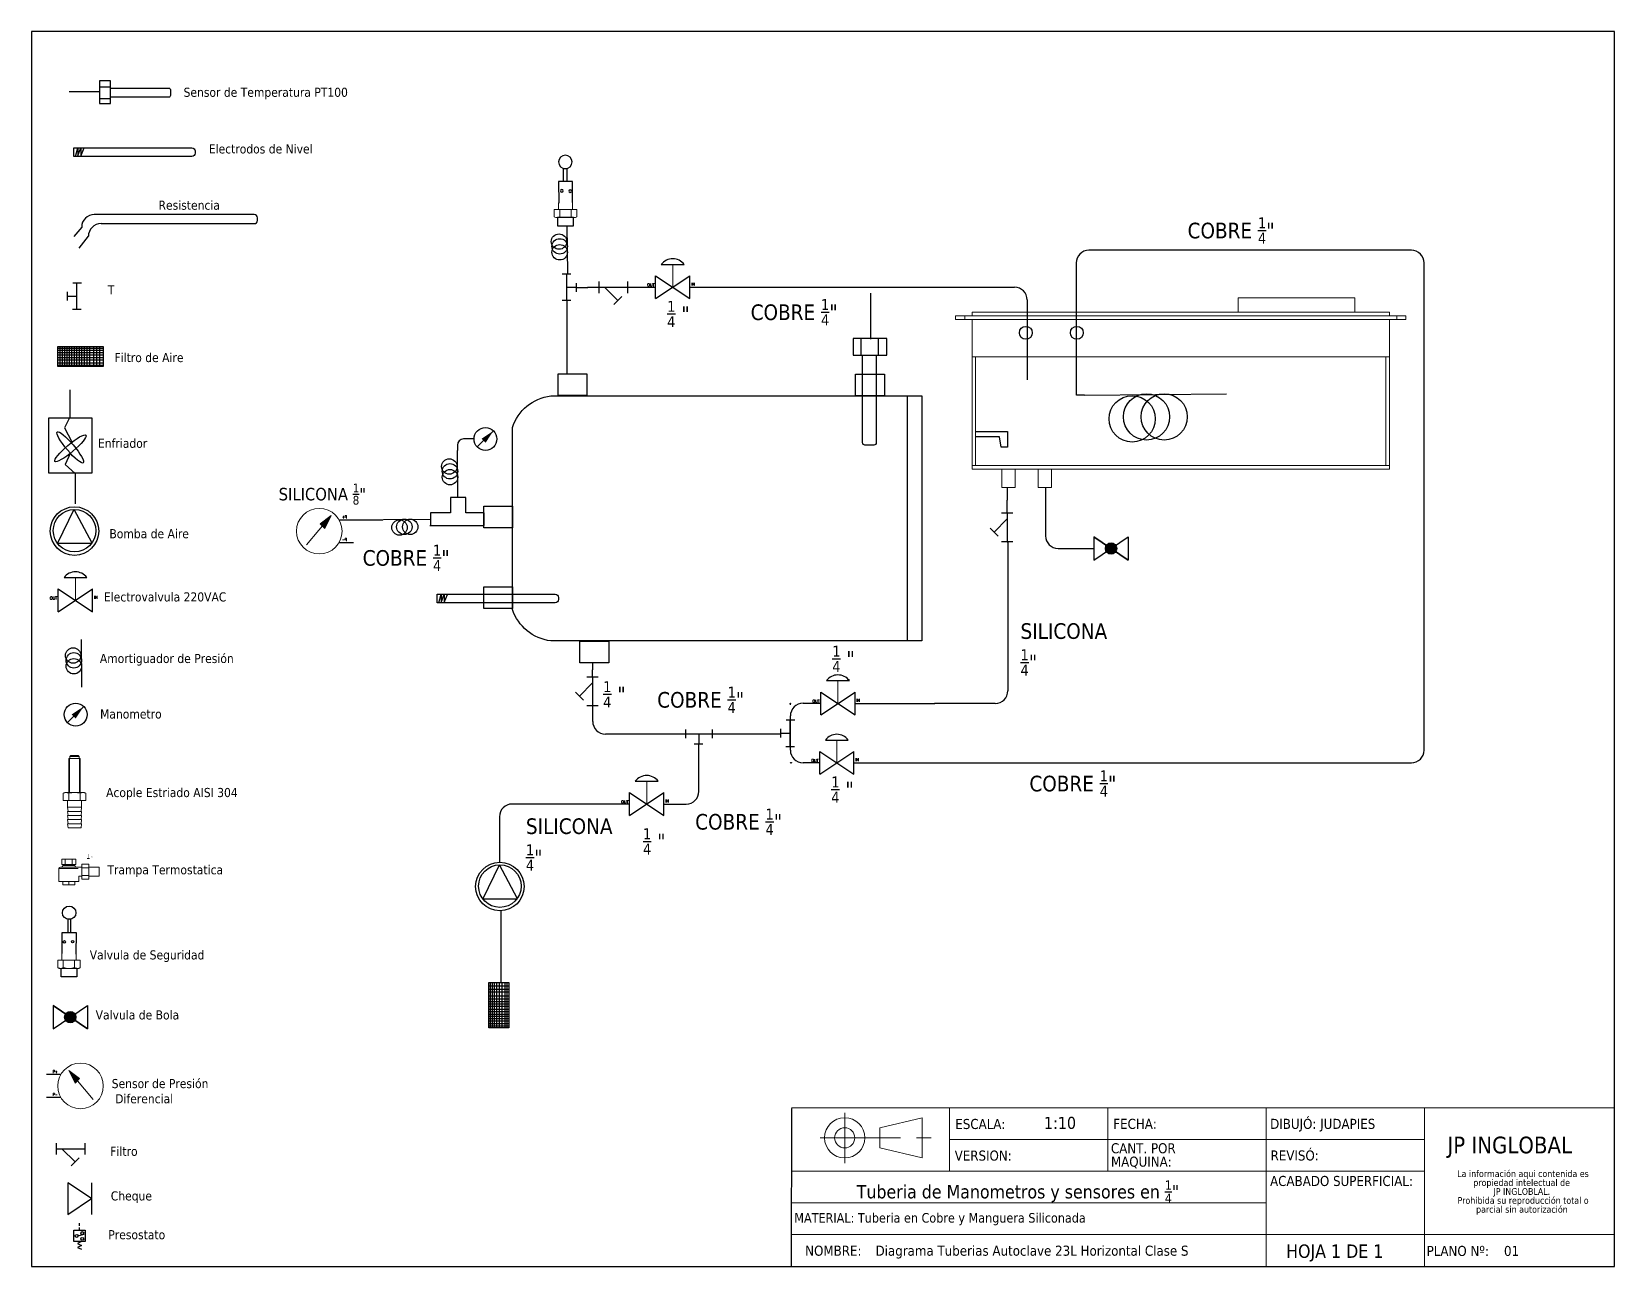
# Model space of a CAD drawing. Header units: millimetres. Extents: x 15 to 265, y 10 to 205.
import ezdxf
from ezdxf.enums import TextEntityAlignment as Align

# ---------------------------------------------------------------- set-up
doc = ezdxf.new("R2010")
doc.units = ezdxf.units.MM
doc.linetypes.add('CENTERX2', pattern=[20.32, 12.7, -2.54, 2.54, -2.54])
for name, color, linetype in [('CONTORNO', 179, 'Continuous'), ('SYMS', 7, 'Continuous'), ('TERMS', 123, 'Continuous'), ('WIRENO', 250, 'Continuous'), ('WIRES', 7, 'Continuous')]:
    doc.layers.add(name, color=color, linetype=linetype)
doc.styles.add('SLDTEXTSTYLE0', font='tahoma.ttf')
doc.styles.add('SLDTEXTSTYLE1', font='tahomabd.ttf')
doc.styles.get("Standard").update_dxf_attribs({"font": 'tahoma.ttf'})
doc.styles.add('WD', font='romans.shx')

# ---------------------------------------------------------------- blocks, each defined once
blk = doc.blocks.new('SW_NOTE_2')
at = {"layer": 'CONTORNO', "color": 0, "char_height": 1.0583, "attachment_point": 2, "style": 'SLDTEXTSTYLE0'}
for s, insert in [('La información aqui contenida es ', (10.29, 1.34)), ('propiedad intelectual de', (10.08, -0.07)), ('JP INGLOBLAL.', (10.1, -1.48)), ('Prohibida su reproducción total o ', (10.3, -2.89)), ('parcial sin autorización', (10.12, -4.3))]:
    blk.add_mtext(s, dxfattribs=dict(at, insert=insert))
blk = doc.blocks.new('SW_NOTE_4')
at = {"color": 0, "linetype": 'Continuous', "lineweight": 0, "char_height": 1.587, "attachment_point": 1, "style": 'SLDTEXTSTYLE0'}
for s, insert in [('CANT. POR ', (0, 2.02)), ('MAQUINA:', (0, -0.1))]:
    blk.add_mtext(s, dxfattribs=dict(at, insert=insert))
blk = doc.blocks.new('HGVA1_DIAPHRAGM_VALVE2')
at = {"color": 7, "linetype": 'Continuous', "lineweight": 0, "ltscale": 3.2258}
for p, q in [((-0.25, 0.5), (0.25, 0.5)), ((0, 0), (0, 0.5))]:
    blk.add_line(p, q, dxfattribs=at)
for p, q in [((-0.375, -0.25), (-0.375, 0.25)), ((-0.375, -0.25), (0.375, 0.25)), ((-0.375, 0.25), (0.375, -0.25)), ((0.375, -0.25), (0.375, 0.25))]:
    blk.add_line(p, q)
at = {"ltscale": 25.4, "flags": 128}
blk.add_lwpolyline([(0.25, 0.5, 0.5), (-0.25, 0.5)], format="xyb", close=True, dxfattribs=at)
at = {"style": 'WD', "flags": 1}
for tag, p in [('INST', (-0.469, 0.748)), ('LOC', (-0.469, 0.587)), ('TAG1', (-0.469, 0.378))]:
    blk.add_attdef(tag, text='', height=0.125, dxfattribs=at).set_placement(p, align=Align.RIGHT)
at = {"style": 'WD'}
blk.add_attdef('TERM01', text='', height=0.0625, dxfattribs=at).set_placement((-0.399, 0.018), align=Align.RIGHT)
for tag, p, height in [('X4TERM01', (-0.375, 0), 0.005), ('X1TERM02', (0.375, 0), 0.005), ('TERM02', (0.406, 0.036), 0.0625), ('RATING1', (0.388, -0.162), 0.125), ('DESC1', (0.388, -0.378), 0.125), ('DESC2', (0.388, -0.562), 0.125), ('DESC3', (0.388, -0.752), 0.125), ('WDTAGALT', (0.388, -0.907), 0.125)]:
    blk.add_attdef(tag, p, '', height=height, dxfattribs=at)
blk.add_attdef('XREF', text='', height=0.0625, rotation=0.0625, dxfattribs=at).set_placement((0.518, 0.271), align=Align.TOP_CENTER)
at = {"style": 'WD', "flags": 1}
for tag, p in [('WDTYPE', (-0.154, -0.127)), ('FAMILY', (-0.143, -0.17)), ('CAT', (-0.143, -0.215)), ('MFG', (-0.141, -0.246)), ('ASSYCODE', (-0.113, -0.275))]:
    blk.add_attdef(tag, text='', height=0.01, dxfattribs=at).set_placement(p, align=Align.CENTER)
blk = doc.blocks.new('HME1_PRESS_M')
blk.add_line((0.036, -0.088), (0.213, 0.089))
blk.add_circle((0.125, 0), 0.125)
blk.add_solid([(0.082, 0.002), (0.126, -0.042), (0.213, 0.089)])
at = {"style": 'WD', "width": 0.7}
for tag, p in [('INST', (0.125, 0.5)), ('LOC', (0.125, 0.344)), ('TAG1', (0.125, 0.188)), ('DESC1', (0.125, -0.344)), ('DESC2', (0.125, -0.5)), ('WDTAGALT', (0.125, -0.812)), ('DESC3', (0.125, -0.656))]:
    blk.add_attdef(tag, text='', height=0.125, dxfattribs=at).set_placement(p, align=Align.CENTER)
blk.add_attdef('TERM01', text='', height=0.0625, dxfattribs=at).set_placement((-0.032, 0.031), align=Align.RIGHT)
at = {"style": 'WD'}
for tag, p, height, flags in [('X4TERM01', (0, 0), 0.005, 1), ('WDTYPE', (0.062, 0.062), 0.01, 1), ('WDBLKNAM', (0.134, 0.001), 0.01, 9), ('X1TERM02', (0.248, 0), 0.005, 1), ('FAMILY', (0.13, -0.035), 0.01, 9)]:
    blk.add_attdef(tag, p, '', height=height, dxfattribs=dict(at, flags=flags))
at = {"style": 'WD', "width": 0.7}
for tag, p, height in [('TERM02', (0.28, 0.031), 0.0625), ('RATING1', (0.281, -0.188), 0.125)]:
    blk.add_attdef(tag, p, '', height=height, dxfattribs=at)
at = {"style": 'WD'}
blk.add_attdef('XREF', text='', height=0.0625, dxfattribs=at).set_placement((-0.031, -0.125), align=Align.RIGHT)
at = {"linetype": 'Continuous', "style": 'WD', "flags": 9}
for tag, p in [('MFG', (0.128, -0.085)), ('ASSYCODE', (0.13, -0.103)), ('CAT', (0.13, -0.066))]:
    blk.add_attdef(tag, p, '', height=0.01, dxfattribs=at)
blk = doc.blocks.new('Acople Estriado')
at = {"color": 7, "linetype": 'Continuous', "lineweight": 15}
for p, q in [((6.78, 5.633), (6.78, 5.138)), ((6.78, 5.633), (6.947, 5.633)), ((6.811, 5.678), (6.796, 5.663)), ((6.796, 5.663), (6.796, 5.633)), ((6.931, 5.663), (6.796, 5.663)), ((6.811, 5.678), (6.916, 5.678)), ((6.931, 5.663), (6.916, 5.678)), ((6.931, 5.633), (6.931, 5.663)), ((6.947, 5.138), (6.947, 5.633)), ((6.721, 5.138), (6.699, 5.126)), ((6.699, 5.126), (6.699, 5.019)), ((6.74, 5.138), (6.721, 5.138)), ((6.864, 5.138), (6.74, 5.138)), ((6.781, 5.126), (6.781, 5.019)), ((6.988, 5.138), (6.864, 5.138)), ((6.946, 5.126), (6.946, 5.019)), ((7.007, 5.138), (6.988, 5.138)), ((7.029, 5.126), (7.007, 5.138)), ((7.029, 5.126), (7.029, 5.019)), ((6.699, 5.019), (6.781, 5.019)), ((6.761, 5.019), (6.761, 4.922)), ((6.761, 4.922), (6.769, 4.862)), ((6.864, 4.922), (6.761, 4.922)), ((6.761, 4.862), (6.769, 4.802)), ((6.864, 4.862), (6.761, 4.862)), ((6.781, 5.019), (6.946, 5.019)), ((6.967, 4.922), (6.864, 4.922)), ((6.967, 4.862), (6.864, 4.862)), ((6.946, 5.019), (7.029, 5.019)), ((6.959, 4.862), (6.967, 4.922)), ((6.959, 4.802), (6.967, 4.862)), ((6.967, 4.922), (6.967, 5.019)), ((6.761, 4.802), (6.769, 4.742)), ((6.864, 4.802), (6.761, 4.802)), ((6.761, 4.742), (6.769, 4.682)), ((6.864, 4.742), (6.761, 4.742)), ((6.761, 4.682), (6.769, 4.622)), ((6.864, 4.682), (6.761, 4.682)), ((6.967, 4.802), (6.864, 4.802)), ((6.967, 4.742), (6.864, 4.742)), ((6.967, 4.682), (6.864, 4.682)), ((6.959, 4.742), (6.967, 4.802)), ((6.959, 4.682), (6.967, 4.742)), ((6.959, 4.622), (6.967, 4.682)), ((6.864, 4.622), (6.769, 4.622)), ((6.959, 4.622), (6.864, 4.622))]:
    blk.add_line(p, q, dxfattribs=at)
at = {"color": 7, "linetype": 'Continuous', "lineweight": 0}
for p, q in [((6.79, 5.633), (6.79, 5.138)), ((6.938, 5.633), (6.938, 5.138))]:
    blk.add_line(p, q, dxfattribs=at)
at = {"color": 7, "linetype": 'Continuous', "lineweight": 15}
for points, knots in [([(6.699, 5.126), (6.706, 5.13), (6.712, 5.133), (6.726, 5.137), (6.733, 5.138), (6.74, 5.138)], [0, 0, 0, 0, 0.5, 0.5, 1, 1, 1, 1]), ([(6.74, 5.138), (6.744, 5.138), (6.747, 5.138), (6.754, 5.137), (6.757, 5.136), (6.768, 5.133), (6.775, 5.13), (6.781, 5.126)], [0, 0, 0, 0, 0.25, 0.25, 0.5, 0.5, 1, 1, 1, 1]), ([(6.864, 5.138), (6.85, 5.138), (6.836, 5.137), (6.808, 5.133), (6.795, 5.13), (6.781, 5.126)], [0, 0, 0, 0, 0.5, 0.5, 1, 1, 1, 1]), ([(6.946, 5.126), (6.933, 5.13), (6.919, 5.133), (6.892, 5.137), (6.878, 5.138), (6.864, 5.138)], [0, 0, 0, 0, 0.5, 0.5, 1, 1, 1, 1]), ([(6.946, 5.126), (6.953, 5.13), (6.96, 5.133), (6.974, 5.137), (6.981, 5.138), (6.988, 5.138)], [0, 0, 0, 0, 0.5, 0.5, 1, 1, 1, 1]), ([(6.988, 5.138), (6.991, 5.138), (6.995, 5.138), (7.002, 5.137), (7.005, 5.136), (7.015, 5.133), (7.022, 5.13), (7.029, 5.126)], [0, 0, 0, 0, 0.25, 0.25, 0.5, 0.5, 1, 1, 1, 1])]:
    blk.add_open_spline(points, degree=3, knots=knots, dxfattribs=at)
blk = doc.blocks.new('Trampo')
for points in [[(117.7, 258.3), (117.2, 257.8), (116.2, 257.8), (115.7, 257.3), (115.7, 256.3), (117.7, 256.3), (117.7, 256.3), (115.6, 256.3), (115.6, 257.3), (116.2, 257.9), (117.2, 257.9), (117.7, 258.4), (117.7, 258.9), (117.2, 259.3), (116.2, 259.3), (115.7, 258.8), (115.6, 258.9), (116.2, 259.4), (117.2, 259.4), (117.7, 258.9)], [(117.2, 260.5), (116.2, 260.5), (116.2, 260.5), (116.6, 260.5), (116.6, 263.5), (116.2, 263), (116.1, 263.1), (116.7, 263.6), (116.7, 263.6), (116.7, 260.5), (117.2, 260.5)], [(119.7, 262.2), (119, 260.7), (118.9, 260.7), (119.6, 262.2)], [(120.5, 262.2), (119.7, 260.7), (119.6, 260.7), (120.4, 262.2)]]:
    blk.add_hatch(color=7).paths.add_polyline_path(points)
at = {"color": 7, "linetype": 'Continuous', "lineweight": 15}
for points in [[(90.5, 251.1), (90.5, 239.8), (90.5, 239.8)], [(92, 252.5), (106.7, 252.5), (106.7, 252.5)], [(93.1, 259.5), (105.5, 259.5), (105.5, 254.7), (93.1, 254.7)], [(93.1, 254.7), (93.1, 259.5), (93.1, 259.5)], [(94.2, 254.7), (94.2, 254), (94.2, 254)], [(96.2, 254.7), (96.2, 259.5), (96.2, 259.5)], [(102.4, 254.7), (102.4, 259.5), (102.4, 259.5)], [(104.5, 254), (104.5, 254.7), (104.5, 254.7)], [(110.7, 252.3), (107.4, 252.3), (107.4, 252.3)], [(117, 255), (110.7, 255), (110.7, 241.9), (117, 241.9)], [(117, 251.8), (110.7, 251.8), (110.7, 251.8)], [(117, 255), (117, 241.9), (117, 241.9)], [(126.1, 252.3), (117, 252.3), (117, 252.3)], [(126.1, 252.3), (126.1, 244.6), (126.1, 244.6)], [(107.9, 239.7), (90.7, 239.7), (90.7, 239.7)], [(104.5, 239.7), (104.5, 236.7), (94.2, 236.7), (94.2, 239.7)], [(99.3, 239.7), (99.3, 236.7), (99.3, 236.7)], [(108.2, 239.8), (108.2, 244.6), (108.2, 244.6)], [(108.2, 244.6), (110.7, 244.6), (110.7, 244.6)], [(117, 245.2), (110.7, 245.2), (110.7, 245.2)], [(117, 244.6), (126.1, 244.6), (126.1, 244.6)]]:
    blk.add_lwpolyline(points, dxfattribs=at)
at = {"color": 8, "linetype": 'Continuous', "lineweight": 15}
for points in [[(107.6, 251.1), (90.5, 251.1), (90.5, 251.1)], [(94.2, 254), (104.5, 254), (104.5, 254)], [(90.5, 239.8), (108.2, 239.8), (108.2, 239.8)]]:
    blk.add_lwpolyline(points, dxfattribs=at)
at = {"color": 7, "linetype": 'Continuous', "lineweight": 20}
blk.add_lwpolyline([(115.6, 260), (117.7, 260), (117.7, 260)], dxfattribs=at)
at = {"color": 7, "linetype": 'Continuous', "lineweight": 15}
for points in [[(91.9, 252.5), (91.1, 252.5), (90.5, 251.9), (90.5, 251.1)], [(92.7, 252.5), (93.5, 252.5), (94.1, 253.2), (94.1, 254)], [(104.5, 254), (104.5, 253.2), (105.1, 252.5), (105.9, 252.5)], [(107.4, 252.3), (107.1, 252.5), (106.9, 252.5), (106.6, 252.5)], [(90.5, 239.9), (90.5, 239.7), (90.6, 239.7), (90.7, 239.7)], [(107.9, 239.7), (108, 239.7), (108.1, 239.7), (108.1, 239.9)]]:
    blk.add_open_spline(points, degree=3, dxfattribs=at)
blk = doc.blocks.new('Valvula Tipo Anillo')
for p, q in [((7.88, 11.213), (7.88, 11.519)), ((7.88, 11.519), (8.084, 11.519)), ((8.084, 11.519), (8.079, 11.203))]:
    blk.add_line(p, q)
at = {"color": 7, "linetype": 'Continuous', "lineweight": 15}
for p, q in [((7.816, 11.006), (7.816, 11.113)), ((7.898, 11.113), (7.816, 11.113)), ((7.878, 11.21), (7.878, 11.113)), ((7.898, 11.006), (7.898, 11.113)), ((8.063, 11.113), (7.898, 11.113)), ((8.063, 11.006), (8.063, 11.113)), ((8.146, 11.113), (8.063, 11.113)), ((8.084, 11.113), (8.084, 11.21)), ((8.146, 11.006), (8.146, 11.113)), ((7.816, 11.006), (7.838, 10.994)), ((7.838, 10.994), (7.857, 10.994)), ((7.857, 10.994), (7.981, 10.994)), ((7.981, 10.994), (8.105, 10.994)), ((8.105, 10.994), (8.124, 10.994)), ((8.124, 10.994), (8.146, 11.006))]:
    blk.add_line(p, q, dxfattribs=at)
for points in [[(7.962, 11.521), (8.01, 11.521), (8.01, 11.713), (7.962, 11.713)], [(8.097, 10.995), (8.097, 10.873), (7.867, 10.871), (7.867, 10.993)]]:
    blk.add_lwpolyline(points, close=True)
for centre, radius in [((7.984, 11.807), 0.0981), ((7.914, 11.381), 0.0185), ((8.035, 11.384), 0.0185)]:
    blk.add_circle(centre, radius)
for points, knots in [([(7.857, 10.994), (7.854, 10.994), (7.85, 10.994), (7.843, 10.995), (7.84, 10.996), (7.829, 10.999), (7.823, 11.002), (7.816, 11.006)], [0, 0, 0, 0, 0.25, 0.25, 0.5, 0.5, 1, 1, 1, 1]), ([(7.898, 11.006), (7.892, 11.002), (7.885, 10.999), (7.871, 10.995), (7.864, 10.994), (7.857, 10.994)], [0, 0, 0, 0, 0.5, 0.5, 1, 1, 1, 1]), ([(7.898, 11.006), (7.912, 11.002), (7.926, 10.999), (7.953, 10.995), (7.967, 10.994), (7.981, 10.994)], [0, 0, 0, 0, 0.5, 0.5, 1, 1, 1, 1]), ([(7.981, 10.994), (7.995, 10.994), (8.009, 10.995), (8.036, 10.999), (8.05, 11.002), (8.063, 11.006)], [0, 0, 0, 0, 0.5, 0.5, 1, 1, 1, 1]), ([(8.105, 10.994), (8.101, 10.994), (8.098, 10.994), (8.091, 10.995), (8.087, 10.996), (8.077, 10.999), (8.07, 11.002), (8.063, 11.006)], [0, 0, 0, 0, 0.25, 0.25, 0.5, 0.5, 1, 1, 1, 1]), ([(8.146, 11.006), (8.139, 11.002), (8.132, 10.999), (8.119, 10.995), (8.112, 10.994), (8.105, 10.994)], [0, 0, 0, 0, 0.5, 0.5, 1, 1, 1, 1])]:
    blk.add_open_spline(points, degree=3, knots=knots, dxfattribs=at)
blk = doc.blocks.new('HGVA1_BALL_VALVE')
h = blk.add_hatch(color=256)
edge = h.paths.add_edge_path()
edge.add_arc((0, 0), 0.125, 0, 360)
at = {"ltscale": 3.2258}
for p, q in [((-0.375, 0.254), (0.375, -0.254)), ((-0.375, -0.254), (0.375, 0.254)), ((-0.375, 0.254), (-0.375, -0.254)), ((0.375, 0.254), (0.375, -0.254))]:
    blk.add_line(p, q, dxfattribs=at)
at = {"ltscale": 25.4, "flags": 128}
blk.add_lwpolyline([(0.375, 0.254), (0.375, -0.254), (-0.375, 0.254), (-0.375, -0.254)], close=True, dxfattribs=at)
at = {"ltscale": 3.2258}
blk.add_circle((0, 0), 0.125, dxfattribs=at)
at = {"ltscale": 25.4}
blk.add_circle((0, 0), 0.125, dxfattribs=at)
at = {"style": 'WD', "flags": 1}
for tag, height, p in [('INST', 0.125, (0.028, 0.678)), ('TAG1', 0.125, (0, 0.307)), ('LOC', 0.125, (0.011, 0.516)), ('FAMILY', 0.01, (-0.482, -0.121)), ('WDTYPE', 0.01, (-0.475, -0.062)), ('CAT', 0.01, (-0.482, -0.165)), ('MFG', 0.01, (-0.481, -0.197)), ('ASSYCODE', 0.01, (-0.453, -0.226))]:
    blk.add_attdef(tag, text='', height=height, dxfattribs=at).set_placement(p, align=Align.CENTER)
at = {"style": 'WD'}
blk.add_attdef('TERM01', text='', height=0.0625, dxfattribs=at).set_placement((-0.399, 0.018), align=Align.RIGHT)
for tag, p, height in [('X4TERM01', (-0.375, 0), 0.005), ('X8TERM02', (0, 0), 0.005), ('TERM02', (0.052, -0.037), 0.0625), ('X1TERM03', (0.375, 0), 0.005), ('TERM03', (0.406, 0.036), 0.0625), ('RATING1', (0.409, -0.162), 0.125), ('DESC1', (0.409, -0.341), 0.125), ('DESC2', (0.409, -0.525), 0.125), ('DESC3', (0.409, -0.715), 0.125), ('WDTAGALT', (0.409, -0.873), 0.125)]:
    blk.add_attdef(tag, p, '', height=height, dxfattribs=at)
blk.add_attdef('XREF', text='', height=0.0625, rotation=0.0625, dxfattribs=at).set_placement((0.541, 0.293), align=Align.TOP_CENTER)
blk = doc.blocks.new('HMT1_DIFFERENTIAL_PRESSURE_GAUGE')
blk.add_hatch(color=7).paths.add_polyline_path([(-0.26, 0.34), (-0.12, 0.06), (-0.02, 0.16)])
for p, q in [((-0.437, 0.25), (-0.75, 0.25)), ((-0.437, -0.25), (-0.75, -0.25))]:
    blk.add_line(p, q)
at = {"color": 7, "linetype": 'Continuous', "lineweight": 0, "ltscale": 645.15999}
for p, q in [((-0.26, 0.34), (0.28, -0.3)), ((-0.26, 0.34), (-0.12, 0.06)), ((-0.26, 0.34), (-0.02, 0.16)), ((-0.12, 0.06), (-0.02, 0.16))]:
    blk.add_line(p, q, dxfattribs=at)
at = {"color": 255, "linetype": 'Continuous', "lineweight": 0, "ltscale": 25.4, "flags": 128}
blk.add_lwpolyline([(-0.26, 0.34), (-0.12, 0.06), (-0.02, 0.16)], close=True, dxfattribs=at)
at = {"color": 7, "linetype": 'Continuous', "lineweight": 0, "ltscale": 645.15999}
blk.add_circle((0, 0), 0.5, dxfattribs=at)
at = {"style": 'WD', "width": 0.7}
for tag, p in [('INST', (-0.01, 0.781)), ('LOC', (-0.01, 0.656)), ('TAG1', (-0.01, 0.531)), ('DESC1', (0.021, -0.625)), ('DESC2', (0.021, -0.75)), ('WDTAGALT', (0.021, -1)), ('DESC3', (0.021, -0.875))]:
    blk.add_attdef(tag, text='', height=0.0938, dxfattribs=at).set_placement(p, align=Align.CENTER)
at = {"style": 'WD'}
for tag, p, height, flags in [('X4TERM01', (-0.75, 0.25), 0.005, 1), ('X1TERM03', (0.5, 0), 0.005, 1), ('X4TERM02', (-0.75, -0.25), 0.005, 1), ('WDBLKNAM', (-0.209, -0.188), 0.01, 9), ('FAMILY', (-0.208, -0.062), 0.01, 9)]:
    blk.add_attdef(tag, p, '', height=height, dxfattribs=dict(at, flags=flags))
at = {"style": 'WD', "width": 0.7}
for tag, p in [('TERM01', (-0.5, 0.281)), ('TERM02', (-0.5, -0.219))]:
    blk.add_attdef(tag, text='', height=0.0625, dxfattribs=at).set_placement(p, align=Align.RIGHT)
for tag, p, height in [('TERM03', (0.531, 0.031), 0.0625), ('RATING1', (0.469, -0.375), 0.0938)]:
    blk.add_attdef(tag, p, '', height=height, dxfattribs=at)
at = {"style": 'WD'}
blk.add_attdef('XREF', text='', height=0.0625, dxfattribs=at).set_placement((-0.438, -0.406), align=Align.RIGHT)
at = {"flags": 1}
blk.add_attdef('WDTYPE', (-0.219, -0.25), '', height=0.01, dxfattribs=at)
at = {"linetype": 'Continuous', "style": 'WD', "flags": 9}
for tag, p in [('ASSYCODE', (-0.208, -0.156)), ('CAT', (-0.208, -0.094)), ('MFG', (-0.208, -0.125))]:
    blk.add_attdef(tag, p, '', height=0.01, dxfattribs=at)
blk = doc.blocks.new('HVL1_PRESS_SW')
for p, q in [((-0.031, -0.126), (-0.031, 0.125)), ((-0.031, 0.125), (0.219, 0.125)), ((0.061, 0.005), (0.198, 0.04)), ((0.094, 0.222), (0.094, 0.282)), ((0.094, 0.125), (0.094, 0.188)), ((0.219, 0.125), (0.219, -0.126)), ((0.219, -0.126), (-0.031, -0.126)), ((0.135, -0.126), (0.052, -0.167)), ((0.052, -0.167), (0.135, -0.209)), ((0.135, -0.209), (0.052, -0.251)), ((0.052, -0.251), (0.135, -0.293))]:
    blk.add_line(p, q)
for centre in [(0.032, 0), (0.156, 0.063), (0.156, -0.063)]:
    blk.add_circle(centre, 0.0314)
at = {"style": 'WD', "width": 0.7}
for tag, height, p in [('INST', 0.125, (-0.062, 0.5)), ('LOC', 0.125, (-0.062, 0.344)), ('TAG1', 0.125, (-0.062, 0.188)), ('TERM01', 0.0625, (-0.062, 0.031)), ('DESC1', 0.125, (-0.062, -0.281)), ('DESC2', 0.125, (-0.062, -0.438)), ('RATING1', 0.125, (0.775, -0.281)), ('WDTAGALT', 0.125, (-0.062, -0.75)), ('DESC3', 0.125, (-0.062, -0.594))]:
    blk.add_attdef(tag, text='', height=height, dxfattribs=at).set_placement(p, align=Align.RIGHT)
at = {"style": 'WD'}
for tag, p, height, flags in [('WDBLKNAM', (0.405, 0.344), 0.01, 9), ('X4TERM01', (0, 0), 0.005, 1), ('WDTYPE', (0.062, 0.062), 0.01, 1), ('X2TERM04', (0.094, 0.281), 0.005, 1), ('X1TERM02', (0.187, 0.063), 0.005, 1), ('FAMILY', (0.406, 0.312), 0.01, 9), ('X1TERM03', (0.187, -0.063), 0.005, 1)]:
    blk.add_attdef(tag, p, '', height=height, dxfattribs=dict(at, flags=flags))
at = {"style": 'WD', "width": 0.7}
for tag, p in [('TERM04', (0.125, 0.25)), ('TERM02', (0.25, 0.094)), ('TERM03', (0.25, -0.031))]:
    blk.add_attdef(tag, p, '', height=0.0625, dxfattribs=at)
at = {"linetype": 'Continuous', "style": 'WD', "flags": 9}
for tag, p in [('ASSYCODE', (0.406, 0.219)), ('CAT', (0.406, 0.281)), ('MFG', (0.406, 0.25))]:
    blk.add_attdef(tag, p, '', height=0.01, dxfattribs=at)
at = {"style": 'WD', "width": 0.7}
blk.add_attdef('TERM05', text='', height=0.0625, dxfattribs=at).set_placement((0.125, -0.406), align=Align.CENTER)
at = {"style": 'WD'}
blk.add_attdef('XREF', (0.281, -0.375), '', height=0.0625, dxfattribs=at)
blk = doc.blocks.new('ColaMarrano')
at = {"layer": 'WIRENO'}
blk.add_line((96.3, 200.92), (96.42, 188.45), dxfattribs=at)
for centre in [(94.22, 196.73), (94.4, 195.47), (94.4, 193.92)]:
    blk.add_circle(centre, 2.03, dxfattribs=at)
blk = doc.blocks.new('HDI1')
for p, q in [((0.0469, 0), (-0.0469, 0.0625)), ((-0.0469, 0.0625), (-0.0469, -0.0625)), ((-0.0469, -0.0625), (0.0469, 0)), ((0.0469, 0.0625), (0.0469, -0.0625))]:
    blk.add_line(p, q)
at = {"style": 'WD'}
for tag, width, p in [('INST', 0.7, (0, 0.8883)), ('LOC', 0.7, (0, 0.7187)), ('DESC1', 0.7, (0, 0.5625)), ('DESC2', 0.7, (0, 0.4062)), ('RATING1', 0.9, (0.0055, 0.0938))]:
    blk.add_attdef(tag, text='', height=0.125, dxfattribs=dict(at, width=width)).set_placement(p, align=Align.CENTER)
blk.add_attdef('TAG1', text='', height=0.125, dxfattribs=at).set_placement((0, 0.25), align=Align.CENTER)
for tag, p, height, flags in [('WDBLKNAM', (0.2047, 0.1329), 0.01, 9), ('FAMILY', (0.2047, 0.1523), 0.01, 9), ('X4TERM01', (-0.0469, 0), 0.0125, 1), ('X1TERM02', (0.0469, 0), 0.0125, 1)]:
    blk.add_attdef(tag, p, '', height=height, dxfattribs=dict(at, flags=flags))
at = {"linetype": 'Continuous', "style": 'WD', "flags": 9}
for tag, p in [('ASSYCODE', (0.2188, 0.0625)), ('MFG', (0.2278, 0.0887)), ('CAT', (0.2297, 0.1082))]:
    blk.add_attdef(tag, text='', height=0.01, dxfattribs=at).set_placement(p, align=Align.CENTER)
at = {"linetype": 'Continuous', "style": 'WD', "flags": 8}
blk.add_attdef('TERM01', text='', height=0.125, dxfattribs=at).set_placement((-0.125, -0.0312), align=Align.TOP_RIGHT)
blk.add_attdef('TERM02', text='', height=0.125, dxfattribs=at).set_placement((0.1094, -0.0314), align=Align.TOP_LEFT)
at = {"style": 'WD', "width": 0.9}
blk.add_attdef('RATING2', text='', height=0.125, dxfattribs=at).set_placement((0.0055, -0.1876), align=Align.TOP_CENTER)
blk = doc.blocks.new('Bomba Vacio')
for p, q in [((223.45, 166.02), (218.24, 155.39)), ((229.17, 155.39), (223.49, 166.05)), ((218.24, 155.39), (229.17, 155.39))]:
    blk.add_line(p, q)
blk.add_circle((223.63, 159.23), 7.67)
at = {"layer": 'WIRENO'}
blk.add_circle((223.65, 159.36), 6.72, dxfattribs=at)
blk = doc.blocks.new('Cooler')
at = {"layer": 'WIRENO'}
for p, q in [((61.05, 155.36), (61.05, 161.29)), ((60.91, 155.36), (59.87, 153.28)), ((59.87, 153.28), (61.37, 150.31)), ((61.09, 147.98), (60.01, 145.56)), ((60.01, 145.56), (62.09, 143.63)), ((62.09, 143.63), (62.09, 137.25))]:
    blk.add_line(p, q, dxfattribs=at)
blk.add_lwpolyline([(56.51, 155.41), (65.57, 155.41), (65.57, 143.72), (56.51, 143.72)], close=True, dxfattribs=at)
for centre, major_axis in [((61.09, 148.97), (-3.26, -2.75)), ((61.05, 149.16), (2.75, -3.26))]:
    blk.add_ellipse(centre, major_axis=major_axis, ratio=0.188132, dxfattribs=at)
blk = doc.blocks.new('Filtro')
at = {"layer": 'WIRENO'}
for p, q in [((95.97, 119.72), (103.12, 119.72)), ((95.97, 119.41), (103.12, 119.41)), ((95.97, 119.07), (103.12, 119.07)), ((95.97, 118.71), (103.12, 118.71)), ((95.97, 118.27), (103.12, 118.27)), ((95.97, 117.88), (103.12, 117.88)), ((96.25, 119.99), (96.25, 116.83)), ((96.62, 119.95), (96.62, 116.79)), ((97.03, 119.95), (97.03, 116.79)), ((97.4, 119.95), (97.4, 116.79)), ((97.77, 119.99), (97.77, 116.83)), ((98.1, 119.99), (98.1, 116.83)), ((98.51, 119.99), (98.51, 116.83)), ((98.88, 119.95), (98.88, 116.79)), ((99.33, 119.99), (99.33, 116.83)), ((99.7, 119.99), (99.7, 116.83)), ((100.11, 119.99), (100.11, 116.83)), ((100.52, 119.99), (100.52, 116.83)), ((100.98, 119.99), (100.98, 116.83)), ((101.59, 119.99), (101.59, 116.83)), ((102.04, 119.99), (102.04, 116.83)), ((102.54, 119.99), (102.54, 116.83)), ((95.97, 117.41), (103.12, 117.41)), ((95.97, 117.08), (103.12, 117.08))]:
    blk.add_line(p, q, dxfattribs=at)
blk.add_lwpolyline([(95.95, 119.98), (103.11, 119.98), (103.11, 116.82), (95.95, 116.82)], close=True, dxfattribs=at)
blk = doc.blocks.new('Nivel')
at = {"layer": 'WIRENO'}
for p, q in [((103.38, 60.01), (103.74, 61.39)), ((103.74, 61.39), (103.74, 60.1)), ((103.74, 60.1), (104.25, 61.39)), ((104.25, 61.39), (104.25, 60.07)), ((104.25, 60.07), (104.74, 61.36))]:
    blk.add_line(p, q, dxfattribs=at)
blk.add_lwpolyline([(103.12, 61.39), (121.77, 61.39, -0.414214), (122.27, 60.89), (122.27, 60.54, -0.414214), (121.77, 60.04), (103.12, 60.04)], format="xyb", close=True, dxfattribs=at)
blk = doc.blocks.new('PT100')
at = {"layer": 'WIRENO'}
for p, q in [((92.1, 58.19), (82.46, 58.19)), ((92, 59.72), (95.38, 59.72)), ((92, 56.1), (95.38, 56.1))]:
    blk.add_line(p, q, dxfattribs=at)
blk.add_lwpolyline([(95.5, 61.6), (92, 61.6), (92, 54.47), (95.5, 54.47)], close=True, dxfattribs=at)
blk.add_lwpolyline([(95.5, 59.35), (113.92, 59.35, -0.414214), (114.42, 58.85), (114.42, 56.97, -0.414214), (113.92, 56.47), (95.5, 56.47)], format="xyb", close=True, dxfattribs=at)
blk = doc.blocks.new('Tanque')
for points in [[(75.9, 173.87), (75.9, 178.44), (79.33, 178.44), (79.33, 173.87)], [(118.07, 130.33), (118.07, 134.9), (121.5, 134.9), (121.5, 130.33)], [(75.82, 126.89), (75.82, 131.46), (79.25, 131.46), (79.25, 126.89)], [(96.73, 115.15), (96.73, 119.72), (100.16, 119.72), (100.16, 115.15)], [(109.48, 115.15), (109.48, 119.72), (112.91, 119.72), (112.91, 115.15)]]:
    blk.add_lwpolyline(points, close=True)
at = {"layer": 'WIRENO'}
blk.add_lwpolyline([(79.31, 184.35), (118.03, 184.35), (118.03, 125.73, -0.284919), (113.06, 119.68), (84.34, 119.68, -0.288904), (79.31, 125.73)], format="xyb", close=True, dxfattribs=at)
blk.add_lwpolyline([(79.33, 184.35), (117.99, 184.35), (117.99, 182.08), (79.33, 182.08)], close=True, dxfattribs=at)
blk = doc.blocks.new('reservoir')
at = {"color": 7, "linetype": 'Continuous', "lineweight": 15}
for p, q in [((160.31, 193.46), (160.31, 191.86)), ((160.31, 193.46), (173.11, 193.46)), ((173.11, 191.86), (173.11, 193.46)), ((129.31, 191.46), (178.71, 191.46)), ((129.31, 191.06), (129.31, 191.46)), ((129.31, 191.06), (178.71, 191.06)), ((130.31, 191.46), (130.31, 191.06)), ((131.11, 191.86), (131.11, 191.46)), ((131.11, 191.86), (176.91, 191.86)), ((131.11, 174.66), (131.11, 191.06)), ((176.91, 191.86), (176.91, 191.46)), ((176.91, 174.66), (176.91, 191.06)), ((177.71, 191.06), (177.71, 191.46)), ((178.71, 191.46), (178.71, 191.06)), ((176.91, 186.96), (131.11, 186.96)), ((131.51, 186.96), (131.51, 175.06)), ((176.51, 186.96), (176.51, 175.06)), ((176.91, 175.06), (131.11, 175.06)), ((176.91, 174.66), (131.11, 174.66)), ((134.37, 174.66), (134.37, 172.66)), ((135.84, 172.66), (135.84, 174.66)), ((138.37, 174.66), (138.37, 172.66)), ((139.84, 172.66), (139.84, 174.66)), ((135.84, 172.66), (134.37, 172.66)), ((139.84, 172.66), (138.37, 172.66))]:
    blk.add_line(p, q, dxfattribs=at)
at = {"layer": 'WIRENO'}
for p, q in [((131.56, 178.78), (135.01, 178.78)), ((134.14, 178.21), (131.56, 178.21)), ((134.29, 177.06), (134.14, 178.21)), ((135.01, 178.78), (135.01, 177.06)), ((135.01, 177.06), (134.29, 177.06))]:
    blk.add_line(p, q, dxfattribs=at)
for centre in [(137.01, 189.61), (142.61, 189.61)]:
    blk.add_circle(centre, 0.707, dxfattribs=at)
blk = doc.blocks.new('TT')
at = {"layer": 'WIRENO'}
for p, q in [((59.03, 150.75), (59.05, 142.17)), ((61.02, 150.66), (59.05, 150.66)), ((61.02, 147.48), (61.02, 150.66)), ((63.45, 147.48), (61.02, 147.48)), ((61.02, 142.17), (61.02, 145.05)), ((61.02, 145.05), (63.45, 145.05)), ((63.45, 145.05), (63.45, 147.48)), ((59.05, 142.17), (61.02, 142.17))]:
    blk.add_line(p, q, dxfattribs=at)
blk = doc.blocks.new('HST1_STRAINER_Y_TYPE')
at = {"ltscale": 3.2258}
for p, q in [((0, 0.125), (0, -0.125)), ((0.625, 0.125), (0.625, -0.125)), ((0, 0), (0.625, 0)), ((0.125, 0), (0.412, -0.287)), ((0.324, -0.376), (0.501, -0.199))]:
    blk.add_line(p, q, dxfattribs=at)
at = {"style": 'WD', "flags": 1}
for tag, height, p in [('INST', 0.125, (0.33, 0.71)), ('TAG1', 0.125, (0.324, 0.34)), ('LOC', 0.125, (0.306, 0.549)), ('FAMILY', 0.01, (1.09, 0.044)), ('CAT', 0.01, (1.09, -0.001)), ('WDTYPE', 0.01, (1.102, -0.093)), ('MFG', 0.01, (1.092, -0.032)), ('ASSYCODE', 0.01, (1.12, -0.061))]:
    blk.add_attdef(tag, text='', height=height, dxfattribs=at).set_placement(p, align=Align.CENTER)
at = {"style": 'WD'}
for tag, height, p in [('WDTAGALT', 0.125, (0.035, 0.2)), ('TERM01', 0.0625, (-0.024, 0.018))]:
    blk.add_attdef(tag, text='', height=height, dxfattribs=at).set_placement(p, align=Align.RIGHT)
for tag, p, height in [('X4TERM01', (0, 0), 0.005), ('RATING1', (0.6, 0.18), 0.125), ('X1TERM03', (0.625, 0), 0.005), ('TERM03', (0.632, 0.013), 0.0625), ('DESC1', (-0.666, -0.258), 0.125), ('DESC2', (-0.666, -0.442), 0.125), ('X8TERM02', (0.412, -0.287), 0.005), ('TERM02', (0.447, -0.365), 0.0625), ('DESC3', (-0.666, -0.632), 0.125)]:
    blk.add_attdef(tag, p, '', height=height, dxfattribs=at)
blk.add_attdef('XREF', text='', height=0.0625, rotation=0.0625, dxfattribs=at).set_placement((0.649, -0.434), align=Align.TOP_CENTER)
blk = doc.blocks.new('WDDOT')
for radius in [0.03, 0.0187, 0.00929]:
    blk.add_circle((0, 0), radius)
blk = doc.blocks.new('TNueva')
at = {"layer": 'WIRENO'}
for p, q in [((225.17, 74.25), (225.17, 75.16)), ((227.06, 75.75), (226.14, 75.75)), ((226.56, 74.71), (226.56, 75.74)), ((227.95, 74.23), (227.95, 75.15)), ((225.18, 74.71), (227.93, 74.71))]:
    blk.add_line(p, q, dxfattribs=at)

msp = doc.modelspace()

# ---------------------------------------------------------------- linework, layer by layer
at = {"color": 7, "linetype": 'Continuous'}
for p, q in [((265, 205), (15, 205)), ((15, 205), (15, 10)), ((265, 10), (265, 205)), ((15, 10), (265, 10))]:
    msp.add_line(p, q, dxfattribs=at)
at = {"color": 7, "linetype": 'CENTERX2', "lineweight": 0}
for p, q in [((265, 51.17), (265, 10)), ((143.43, 34.29), (143.43, 26.3)), ((139.53, 30.32), (157.1, 30.32)), ((134.96, 10), (265, 10))]:
    msp.add_line(p, q, dxfattribs=at)
at = {"color": 7, "linetype": 'Continuous', "lineweight": 0}
for p, q in [((265, 35.07), (135, 35.07)), ((160, 35.09), (160, 25.07)), ((185, 35.07), (185, 25.07)), ((210, 35.07), (210, 9.87)), ((235, 35.07), (235, 9.9)), ((155.64, 33.5), (148.97, 31.91)), ((155.64, 27.15), (155.64, 33.5)), ((148.97, 31.91), (148.97, 28.74)), ((235, 30.07), (160, 30.07)), ((148.97, 28.74), (155.64, 27.15)), ((235, 25.07), (134.99, 25.07)), ((210, 20.07), (134.99, 20.07)), ((265, 15.07), (134.99, 15.07))]:
    msp.add_line(p, q, dxfattribs=at)
at = {"color": 7, "linetype": 'Continuous', "lineweight": 30}
msp.add_line((135.02, 34.97), (134.96, 10), dxfattribs=at)
at = {"color": 7, "linetype": 'Continuous', "lineweight": 0}
for radius in [3.18, 1.59]:
    msp.add_circle((143.43, 30.32), radius, dxfattribs=at)
at = {"layer": 'WIRENO'}
for p, q in [((50.17, 176.12), (24.9, 176.12)), ((50.67, 175.18), (50.67, 175.62)), ((22.91, 174.14), (21.65, 172.64)), ((23.95, 172.69), (22.45, 170.83)), ((25.96, 174.68), (50.17, 174.68))]:
    msp.add_line(p, q, dxfattribs=at)
for centre, radius, start, end in [((24.9, 174.12), 2, 90, 180), ((50.17, 175.62), 0.5, 0, 90), ((50.17, 175.18), 0.5, 270, 0), ((25.96, 172.68), 2, 90, 180)]:
    msp.add_arc(centre, radius, start, end, dxfattribs=at)
at = {"layer": 'WIRES'}
for p, q in [((232.94, 170.47), (182, 170.47)), ((180, 168.47), (180, 150.59)), ((234.94, 91.54), (234.94, 168.47)), ((99.51, 162.59), (99.51, 150.96)), ((101.05, 164.6), (102.83, 164.6)), ((102.83, 164.6), (102.83, 164.63)), ((102.83, 164.63), (104.61, 164.63)), ((109.11, 164.63), (113.56, 164.63)), ((118.96, 164.64), (170.26, 164.64)), ((172.26, 162.64), (172.26, 150.02)), ((99.51, 150.96), (99.55, 150.96)), ((180.02, 147.59), (180.02, 150.66)), ((181.29, 147.59), (180.02, 147.59)), ((84.88, 140.68), (83.24, 140.68)), ((82.24, 139.68), (82.24, 138.86)), ((169.12, 130.99), (169.12, 133.04)), ((175.15, 133.04), (175.15, 125.39)), ((169.11, 128.95), (169.11, 130.99)), ((65.83, 127.92), (70.46, 127.92)), ((70.46, 127.92), (70.46, 127.97)), ((169.42, 124.45), (169.11, 124.45)), ((169.11, 124.45), (169.21, 124.35)), ((169.21, 124.35), (169.21, 100.92)), ((177.15, 123.39), (182.8, 123.39)), ((103.63, 104.22), (103.63, 105.38)), ((103.61, 103.05), (103.61, 104.22)), ((103.62, 98.55), (103.6, 98.55)), ((103.62, 96.08), (103.62, 98.55)), ((134.85, 98.68), (134.85, 98.92)), ((136.85, 98.94), (139.66, 98.94)), ((145.06, 98.92), (157.66, 98.92)), ((167.21, 98.92), (157.59, 98.92)), ((134.85, 91.78), (134.85, 96.94)), ((133.27, 94.08), (105.62, 94.08)), ((120.4, 85.03), (120.4, 92.55)), ((134.85, 91.54), (134.85, 91.78)), ((139.48, 89.54), (136.85, 89.54)), ((144.88, 89.54), (232.94, 89.54)), ((109.45, 83.03), (90.9, 83.03)), ((114.85, 83.03), (118.4, 83.03)), ((88.9, 81.03), (88.9, 73.91)), ((89.11, 66.17), (89.11, 54.9))]:
    msp.add_line(p, q, dxfattribs=at)
for centre, radius, start, end in [((182, 168.47), 2, 90, 180), ((232.94, 168.47), 2, 0, 90), ((170.26, 162.64), 2, 0, 90), ((83.24, 139.68), 1, 90, 180), ((177.15, 125.39), 2, 180, 270), ((167.21, 100.92), 2, 270, 0), ((136.85, 96.94), 2, 90, 180), ((105.62, 96.08), 2, 180, 270), ((136.85, 91.54), 2, 180, 270), ((232.94, 91.54), 2, 270, 0), ((118.4, 85.03), 2, 270, 0), ((90.9, 81.03), 2, 90, 180)]:
    msp.add_arc(centre, radius, start, end, dxfattribs=at)

# ---------------------------------------------------------------- block references
for name, p, xscale, yscale, zscale in [('Valvula Tipo Anillo', (185.53, 56.91), -10.8, 10.8, 10.8), ('Acople Estriado', (-52.35, 29.36), 10.8, 10.8, 10.8), ('Trampo', (3.06, 27.81), 0.17928, 0.17928, 0.17928), ('Valvula Tipo Anillo', (-65.3, -61.66), 10.8, 10.8, 10.8)]:
    msp.add_blockref(name, p, dxfattribs=dict(xscale=xscale, yscale=yscale, zscale=zscale))
at = {"color": 7, "linetype": 'Continuous', "lineweight": 0}
msp.add_blockref('SW_NOTE_4', (185.48, 27.45), dxfattribs=at)
at = {"layer": 'CONTORNO', "color": 7}
msp.add_blockref('SW_NOTE_2', (240.28, 23.85), dxfattribs=at)
at = {"layer": 'SYMS'}
ref = msp.add_blockref('HGVA1_DIAPHRAGM_VALVE2', (116.26, 164.64), dxfattribs=dict(at, xscale=7.199999999999999, yscale=7.199999999999999, zscale=7.199999999999999))
ref.add_attrib('TERM01', 'OUT', dxfattribs={"layer": 'TERMS', "height": 0.45, "style": 'WD'}).set_placement((113.39, 164.78), align=Align.RIGHT)
ref.add_attrib('TERM02', 'IN', (119.19, 164.9), dxfattribs={"layer": 'TERMS', "height": 0.45, "style": 'WD'})
for name, p, xscale, yscale, zscale in [('HST1_STRAINER_Y_TYPE', (104.61, 164.63), 7.199999999999999, 7.199999999999999, 7.199999999999999), ('HME1_PRESS_M', (84.88, 140.68), 14.4, 14.4, 14.4), ('HGVA1_BALL_VALVE', (185.5, 123.39), 7.199999999999999, 7.199999999999999, 7.199999999999999), ('HME1_PRESS_M', (20.15, 97.15), 14.4, 14.4, 14.4), ('HGVA1_BALL_VALVE', (21.1, 49.37), 7.199999999999999, 7.199999999999999, 7.199999999999999), ('HST1_STRAINER_Y_TYPE', (18.89, 28.58), 7.199999999999999, 7.199999999999999, 7.199999999999999), ('HDI1', (22.57, 20.73), 40, 40, 40), ('HVL1_PRESS_SW', (21.88, 14.83), 7.199999999999999, 7.199999999999999, 7.199999999999999)]:
    msp.add_blockref(name, p, dxfattribs=dict(at, xscale=xscale, yscale=yscale, zscale=zscale))
for p in [(102.83, 164.63), (134.85, 98.92), (134.85, 89.54), (135, 89.55)]:
    msp.add_blockref('WDDOT', p, dxfattribs=at)
ref = msp.add_blockref('HMT1_DIFFERENTIAL_PRESSURE_GAUGE', (60.43, 126.12), dxfattribs=dict(at, xscale=-7.199999999999999, yscale=7.199999999999999, zscale=7.199999999999999))
ref.add_attrib('TERM02', 'P-', dxfattribs={"layer": 'TERMS', "height": 0.45, "style": 'WD', "text_generation_flag": 2, "width": 0.7}).set_placement((64.03, 124.54), align=Align.RIGHT)
ref.add_attrib('TERM01', 'P+', dxfattribs={"layer": 'TERMS', "height": 0.45, "style": 'WD', "text_generation_flag": 2, "width": 0.7}).set_placement((64.03, 128.14), align=Align.RIGHT)
at = {"layer": 'SYMS', "xscale": 7.199999999999999, "yscale": 7.199999999999999, "zscale": 7.199999999999999, "rotation": 270}
for p in [(169.11, 128.95), (103.6, 103.05)]:
    msp.add_blockref('HST1_STRAINER_Y_TYPE', p, dxfattribs=at)
at = {"layer": 'SYMS'}
ref = msp.add_blockref('HGVA1_DIAPHRAGM_VALVE2', (21.91, 115.2), dxfattribs=dict(at, xscale=7.199999999999999, yscale=7.199999999999999, zscale=7.199999999999999))
ref.add_attrib('TERM01', 'OUT', dxfattribs={"layer": 'TERMS', "height": 0.45, "style": 'WD'}).set_placement((19.03, 115.33), align=Align.RIGHT)
ref.add_attrib('TERM02', 'IN', (24.84, 115.45), dxfattribs={"layer": 'TERMS', "height": 0.45, "style": 'WD'})
ref = msp.add_blockref('HGVA1_DIAPHRAGM_VALVE2', (142.36, 98.92), dxfattribs=dict(at, xscale=7.199999999999999, yscale=7.199999999999999, zscale=7.199999999999999))
ref.add_attrib('TERM01', 'OUT', dxfattribs={"layer": 'TERMS', "height": 0.45, "style": 'WD'}).set_placement((139.49, 99.05), align=Align.RIGHT)
ref.add_attrib('TERM02', 'IN', (145.29, 99.17), dxfattribs={"layer": 'TERMS', "height": 0.45, "style": 'WD'})
ref = msp.add_blockref('HGVA1_DIAPHRAGM_VALVE2', (142.18, 89.54), dxfattribs=dict(at, xscale=7.199999999999999, yscale=7.199999999999999, zscale=7.199999999999999))
ref.add_attrib('TERM01', 'OUT', dxfattribs={"layer": 'TERMS', "height": 0.45, "style": 'WD'}).set_placement((139.31, 89.67), align=Align.RIGHT)
ref.add_attrib('TERM02', 'IN', (145.11, 89.8), dxfattribs={"layer": 'TERMS', "height": 0.45, "style": 'WD'})
ref = msp.add_blockref('HGVA1_DIAPHRAGM_VALVE2', (112.15, 83.03), dxfattribs=dict(at, xscale=7.199999999999999, yscale=7.199999999999999, zscale=7.199999999999999))
ref.add_attrib('TERM01', 'OUT', dxfattribs={"layer": 'TERMS', "height": 0.45, "style": 'WD'}).set_placement((109.28, 83.16), align=Align.RIGHT)
ref.add_attrib('TERM02', 'IN', (115.08, 83.28), dxfattribs={"layer": 'TERMS', "height": 0.45, "style": 'WD'})
ref = msp.add_blockref('HMT1_DIFFERENTIAL_PRESSURE_GAUGE', (22.72, 38.51), dxfattribs=dict(at, xscale=7.199999999999999, yscale=7.199999999999999, zscale=7.199999999999999))
ref.add_attrib('TERM02', 'P-', dxfattribs={"layer": 'TERMS', "height": 0.45, "style": 'WD', "width": 0.7}).set_placement((19.12, 36.93), align=Align.RIGHT)
ref.add_attrib('TERM01', 'P+', dxfattribs={"layer": 'TERMS', "height": 0.45, "style": 'WD', "width": 0.7}).set_placement((19.12, 40.53), align=Align.RIGHT)
at = {"layer": 'WIRENO'}
for name, p, xscale, yscale, zscale in [('PT100', (-20.29, 166.42), 0.5, 0.5, 0.5), ('ColaMarrano', (41.77, 53.81), 0.6, 0.6, 0.6), ('reservoir', (-25.26, -115.59), 1.44, 1.44, 1.44), ('Cooler', (-24.69, 27.48), 0.75, 0.75, 0.75), ('ColaMarrano', (24.44, 18.3), 0.6, 0.6, 0.6), ('Bomba Vacio', (-90.05, 46.52), 0.5, 0.5, 0.5), ('ColaMarrano', (-34.98, -11.56), 0.6, 0.6, 0.6), ('Bomba Vacio', (-22.86, -9.61), 0.5, 0.5, 0.5)]:
    msp.add_blockref(name, p, dxfattribs=dict(at, xscale=xscale, yscale=yscale, zscale=zscale))
for name, p in [('Nivel', (-81.46, 125.27)), ('Filtro', (-76.82, 35.28)), ('Nivel', (-24.07, 54.78))]:
    msp.add_blockref(name, p, dxfattribs=at)
for name, p, xscale, yscale, zscale, rotation in [('TNueva', (134.21, -176.65), 1.5, 1.5, 1.5, 90), ('TNueva', (-12.57, 504.51), 1.5, 1.5, 1.5, 270), ('PT100', (103.9, 225.53), 0.75, 0.75, 0.75, 270), ('ColaMarrano', (542.95, -25.75), 1.8, 1.8, 1.8, 90), ('ColaMarrano', (191.15, 70.17), 0.6, 0.6, 0.6, 90), ('TNueva', (246.89, -245.67), 1.5, 1.5, 1.5, 90), ('TNueva', (460.23, 206.15), 1.5, 1.5, 1.5, 180)]:
    msp.add_blockref(name, p, dxfattribs=dict(at, xscale=xscale, yscale=yscale, zscale=zscale, rotation=rotation))
for name, p, rotation in [('Tanque', (-28.74, 226.81), 270), ('TT', (228.64, 67.98), 90), ('Filtro', (207.18, -48.24), 90)]:
    msp.add_blockref(name, p, dxfattribs=dict(at, rotation=rotation))

# ---------------------------------------------------------------- texts
at = {"char_height": 1.44, "attachment_point": 1}
for s, width, insert in [('\\A1;Sensor de Temperatura PT100', 44.8708, (39, 196.15)), ('\\A1;Electrodos de Nivel', 44.8708, (42.98, 187.21)), ('\\A1;Resistencia', 44.8708, (35.04, 178.32)), ('\\A1;T', 44.8708, (27.03, 164.94)), ('\\A1;Filtro de Aire', 44.8708, (28.08, 154.26)), ('\\A1;Enfriador', 44.8708, (25.48, 140.72)), ('\\A1;Bomba de Aire', 15.5059, (27.28, 126.44)), ('\\A1;Electrovalvula 220VAC', 44.8708, (26.42, 116.46)), ('\\A1;Amortiguador de Presión', 44.8708, (25.77, 106.74)), ('\\A1;Manometro', 44.8708, (25.81, 97.97)), ('\\A1;Acople Estriado AISI 304', 44.8708, (26.76, 85.57)), ('\\A1;Trampa Termostatica', 44.8708, (26.97, 73.37)), ('\\A1;Valvula de Seguridad', 44.8708, (24.17, 59.93)), ('\\A1;Valvula de Bola', 44.8708, (25.11, 50.45)), ('\\A1;Sensor de Presión\\P Diferencial', 44.8708, (27.65, 39.61)), ('\\A1;Filtro', 44.8708, (27.41, 28.91)), ('\\A1;Cheque', 44.8708, (27.5, 21.87)), ('\\A1;Presostato', 44.8708, (27.11, 15.74))]:
    msp.add_mtext_dynamic_manual_height_columns(s, width=width, gutter_width=1, heights=[0], dxfattribs=dict(at, insert=insert))
at = {"color": 7, "linetype": 'Continuous', "lineweight": 0, "attachment_point": 1, "style": 'SLDTEXTSTYLE0'}
for s, insert, char_height in [('ESCALA:', (160.9, 33.3), 1.587), ('FECHA:', (185.85, 33.32), 1.587), ('VERSION:', (160.8, 28.31), 1.587), ('REVISÓ:', (210.7, 28.33), 1.587), ('MATERIAL: Tuberia en Cobre y Manguera Siliconada', (135.47, 18.43), 1.5), ('\\pi-4.7625,l6.35,t12.7;NOMBRE:^IDiagrama Tuberias Autoclave 23L Horizontal Clase S', (135.6, 13.29), 1.5875), ('HOJA 1 DE 1', (213.16, 13.48), 2.1167), ('PLANO Nº:    01', (235.35, 13.25), 1.5875)]:
    msp.add_mtext(s, dxfattribs=dict(at, insert=insert, char_height=char_height))
at = {"layer": 'CONTORNO', "color": 7}
for s, insert, char_height, attachment_point, style in [('1:10', (177.44, 33.63), 1.905, 2, 'SLDTEXTSTYLE0'), ('DIBUJÓ: JUDAPIES', (210.63, 33.32), 1.5875, 1, 'SLDTEXTSTYLE0'), ('\\A1;Tuberia de Manometros y sensores en {\\H0.7x;\\S1/4;}" ', (170.8, 23.59), 2.1167, 2, 'SLDTEXTSTYLE1'), ('ACABADO SUPERFICIAL:', (210.62, 24.3), 1.5875, 1, 'SLDTEXTSTYLE0')]:
    msp.add_mtext(s, dxfattribs=dict(at, insert=insert, char_height=char_height, attachment_point=attachment_point, style=style))
at = {"layer": 'CONTORNO', "insert": (238.63, 30.51), "char_height": 2.6458, "attachment_point": 1, "style": 'SLDTEXTSTYLE1'}
msp.add_mtext('JP INGLOBAL', dxfattribs=at)
at = {"layer": 'WIRENO', "attachment_point": 1}
for s, width, insert, char_height in [('\\A1;COBRE {\\H0.7x;\\S1/4;}"', 15.0949, (197.59, 175.67), 2.4694), ('\\A1;COBRE {\\H0.7x;\\S1/4;}"', 15.0949, (128.57, 162.77), 2.4694), ('\\A1;{\\H0.7x;\\S1/4;} "', 3.8897, (115.39, 162.49), 2.4694), ('\\A1;SILICONA {\\H0.7x;\\S1/8;}" ', 19.6878, (54.02, 133.63), 1.9756), ('\\A1;COBRE {\\H0.7x;\\S1/4;}"', 15.0949, (67.28, 123.97), 2.4694), ('\\A1;SILICONA {\\H0.7x;\\S1/4;}"', 15.0949, (171.2, 111.58), 2.4694), ('\\A1;{\\H0.7x;\\S1/4;} "', 3.8897, (141.47, 108.03), 2.4694), ('\\A1;{\\H0.7x;\\S1/4;} "', 3.8897, (105.28, 102.43), 2.4694), ('\\A1;COBRE {\\H0.7x;\\S1/4;}"', 15.0949, (113.81, 101.56), 2.4694), ('\\A1;COBRE {\\H0.7x;\\S1/4;}"', 15.0949, (172.6, 88.34), 2.4694), ('\\A1;{\\H0.7x;\\S1/4;} "', 3.8897, (141.31, 87.38), 2.4694), ('\\A1;SILICONA {\\H0.7x;\\S1/4;}"', 15.0949, (93.07, 80.77), 2.4694), ('\\A1;COBRE {\\H0.7x;\\S1/4;}"', 15.0949, (119.81, 82.3), 2.4694), ('\\A1;{\\H0.7x;\\S1/4;} "', 4.4169, (111.57, 79.2), 2.4694)]:
    msp.add_mtext_dynamic_manual_height_columns(s, width=width, gutter_width=12.35, heights=[0], dxfattribs=dict(at, insert=insert, char_height=char_height))

doc.saveas('drawing.dxf')
